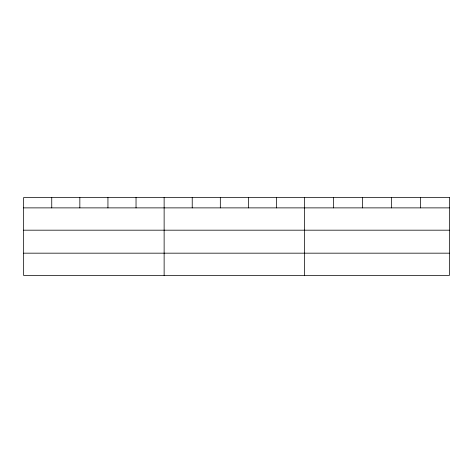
<?xml version="1.0" encoding="UTF-8"?>
<svg xmlns="http://www.w3.org/2000/svg" width="473" height="473" viewBox="0 0 473 473"><rect width="100%" height="100%" fill="white"/><g stroke="black" fill="none" stroke-linecap="round" stroke-linejoin="round"><path stroke-width="0.71" d="M23.65 207.878L449.35 207.878M23.65 230.185L449.35 230.185M23.65 253.173L449.35 253.173M420.402 197.513L420.402 207.878M391.455 197.513L391.455 207.878M362.507 197.513L362.507 207.878M333.56 197.513L333.56 207.878M304.612 197.513L304.612 275.487M276.516 197.513L276.516 207.878M248.42 197.513L248.42 207.878M220.323 197.513L220.323 207.878M192.227 197.513L192.227 207.878M164.131 197.513L164.131 275.487M136.035 197.513L136.035 207.878M107.939 197.513L107.939 207.878M79.842 197.513L79.842 207.878M51.746 197.513L51.746 207.878M449.35 197.513L23.65 197.513L23.65 275.487L449.35 275.487L449.35 197.513"/></g></svg>
